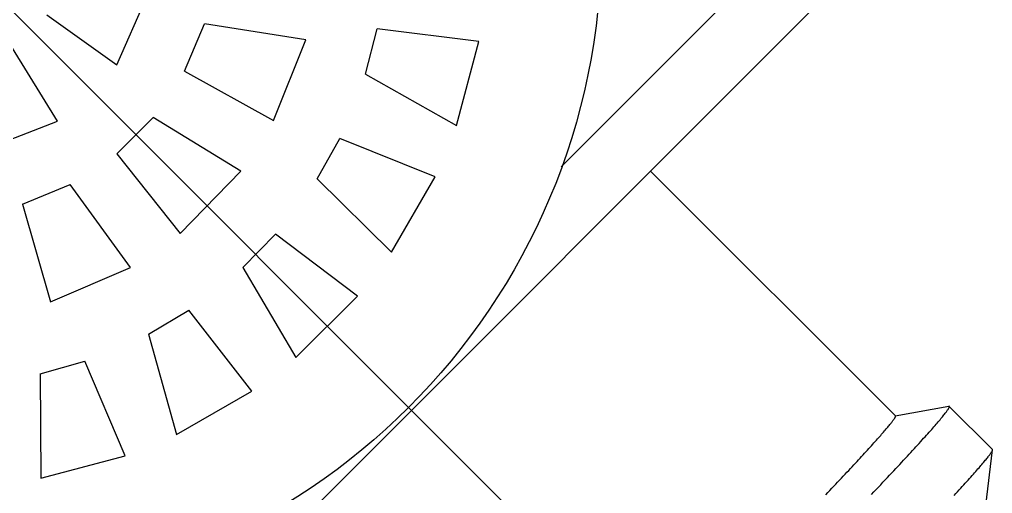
# Model space of a CAD drawing. Header units: millimetres. Extents: x -1292 to 2253, y 326 to 453.
# Drawn here: x 2092.5214 to 2092.6353, y 360.1462 to 360.2017 of the extents above; entities that cross this region are included whole.
import ezdxf

# ---------------------------------------------------------------- set-up
doc = ezdxf.new("R2010")
doc.units = ezdxf.units.MM
doc.header["$LTSCALE"] = 0.5
doc.linetypes.add('HIDDENX2', pattern=[0.75, 0.5, -0.25])
doc.layers.add('Eixo', color=4, linetype='HIDDENX2')
doc.layers.add('Esgoto', color=5, linetype='ByLayer')

msp = doc.modelspace()

# ---------------------------------------------------------------- linework, layer by layer
at = {"layer": 'Eixo'}
msp.add_line((2092.609, 360.11421), (2092.51246, 360.21074), dxfattribs=at)
at = {"layer": 'Esgoto', "color": 2}
for p, q in [((2092.61658, 360.20526), (2092.51794, 360.10662)), ((2092.53276, 360.19637), (2092.53674, 360.20537)), ((2092.5848, 360.18444), (2092.60562, 360.20526)), ((2092.52457, 360.20221), (2092.53276, 360.19637)), ((2092.5407, 360.19563), (2092.54303, 360.20116)), ((2092.5549, 360.1993), (2092.54303, 360.20116)), ((2092.56189, 360.19528), (2092.56324, 360.20057)), ((2092.57517, 360.1991), (2092.56324, 360.20057)), ((2092.55112, 360.18984), (2092.5549, 360.1993)), ((2092.57252, 360.18926), (2092.57517, 360.1991)), ((2092.52583, 360.18978), (2092.52054, 360.19833)), ((2092.5407, 360.19563), (2092.55112, 360.18984)), ((2092.56189, 360.19528), (2092.57252, 360.18926)), ((2092.51665, 360.18623), (2092.52583, 360.18978)), ((2092.53703, 360.19019), (2092.53277, 360.18597)), ((2092.54729, 360.18393), (2092.53703, 360.19019)), ((2092.60033, 360.18901), (2092.60034, 360.18901)), ((2092.60034, 360.18902), (2092.60034, 360.18901)), ((2092.55621, 360.18302), (2092.55888, 360.18777)), ((2092.57002, 360.18327), (2092.55888, 360.18777)), ((2092.53277, 360.18597), (2092.54018, 360.17663)), ((2092.54018, 360.17663), (2092.54729, 360.18393)), ((2092.62393, 360.15528), (2092.59526, 360.18394)), ((2092.55621, 360.18302), (2092.56491, 360.17445)), ((2092.56491, 360.17445), (2092.57002, 360.18327)), ((2092.52174, 360.18008), (2092.5273, 360.18235)), ((2092.53438, 360.17264), (2092.5273, 360.18235)), ((2092.52174, 360.18008), (2092.52502, 360.16862)), ((2092.55135, 360.17654), (2092.54754, 360.17264)), ((2092.56095, 360.1693), (2092.55135, 360.17654)), ((2092.52502, 360.16862), (2092.53438, 360.17264)), ((2092.54754, 360.17264), (2092.55373, 360.16211)), ((2092.55373, 360.16211), (2092.56095, 360.1693)), ((2092.55373, 360.16211), (2092.56095, 360.1693)), ((2092.53649, 360.16486), (2092.54118, 360.16764)), ((2092.54857, 360.15817), (2092.54118, 360.16764)), ((2092.53649, 360.16486), (2092.53974, 360.15309)), ((2092.52379, 360.1602), (2092.52904, 360.16167)), ((2092.53373, 360.15061), (2092.52904, 360.16167)), ((2092.52379, 360.1602), (2092.52389, 360.14799)), ((2092.53974, 360.15309), (2092.54857, 360.15817)), ((2092.62391, 360.15529), (2092.63018, 360.15641)), ((2092.6302, 360.15641), (2092.63018, 360.15641)), ((2092.63018, 360.1562), (2092.6302, 360.15625)), ((2092.63022, 360.15641), (2092.6302, 360.15641)), ((2092.6302, 360.15625), (2092.63022, 360.15628)), ((2092.63023, 360.1564), (2092.63022, 360.15641)), ((2092.63022, 360.15628), (2092.63023, 360.15632)), ((2092.63528, 360.15135), (2092.63023, 360.1564)), ((2092.63024, 360.15639), (2092.63023, 360.1564)), ((2092.63023, 360.15632), (2092.63024, 360.15634)), ((2092.63024, 360.15637), (2092.63024, 360.15639)), ((2092.63024, 360.15634), (2092.63024, 360.15637)), ((2092.62386, 360.15507), (2092.62389, 360.15511)), ((2092.62389, 360.15511), (2092.6239, 360.15515)), ((2092.6239, 360.15515), (2092.62392, 360.15518)), ((2092.62392, 360.15518), (2092.62393, 360.15521)), ((2092.62393, 360.15527), (2092.62393, 360.15528)), ((2092.62394, 360.15525), (2092.62393, 360.15527)), ((2092.62393, 360.15523), (2092.62394, 360.15525)), ((2092.62393, 360.15521), (2092.62393, 360.15523)), ((2092.62935, 360.15508), (2092.62944, 360.15519)), ((2092.62944, 360.15519), (2092.62953, 360.1553)), ((2092.62953, 360.1553), (2092.62961, 360.1554)), ((2092.62961, 360.1554), (2092.62968, 360.1555)), ((2092.62968, 360.1555), (2092.62976, 360.15559)), ((2092.62976, 360.15559), (2092.62982, 360.15568)), ((2092.62982, 360.15568), (2092.62989, 360.15576)), ((2092.62989, 360.15576), (2092.62994, 360.15584)), ((2092.62994, 360.15584), (2092.62999, 360.15591)), ((2092.62999, 360.15591), (2092.63004, 360.15598)), ((2092.63004, 360.15598), (2092.63008, 360.15604)), ((2092.63008, 360.15604), (2092.63012, 360.1561)), ((2092.63012, 360.1561), (2092.63015, 360.15615)), ((2092.63015, 360.15615), (2092.63018, 360.1562)), ((2092.62302, 360.15397), (2092.62311, 360.15407)), ((2092.62311, 360.15407), (2092.62319, 360.15417)), ((2092.62319, 360.15417), (2092.62327, 360.15426)), ((2092.62327, 360.15426), (2092.62334, 360.15435)), ((2092.62334, 360.15435), (2092.62341, 360.15444)), ((2092.62341, 360.15444), (2092.62347, 360.15452)), ((2092.62347, 360.15452), (2092.62353, 360.1546)), ((2092.62353, 360.1546), (2092.62359, 360.15467)), ((2092.62359, 360.15467), (2092.62364, 360.15474)), ((2092.62364, 360.15474), (2092.62369, 360.15481)), ((2092.62369, 360.15481), (2092.62373, 360.15487)), ((2092.62373, 360.15487), (2092.62377, 360.15492)), ((2092.62377, 360.15492), (2092.62381, 360.15498)), ((2092.62381, 360.15498), (2092.62384, 360.15503)), ((2092.62384, 360.15503), (2092.62386, 360.15507)), ((2092.62831, 360.15386), (2092.62844, 360.15402)), ((2092.62844, 360.15402), (2092.62857, 360.15417)), ((2092.62857, 360.15417), (2092.6287, 360.15431)), ((2092.6287, 360.15431), (2092.62882, 360.15445)), ((2092.62882, 360.15445), (2092.62893, 360.15459)), ((2092.62893, 360.15459), (2092.62904, 360.15472)), ((2092.62904, 360.15472), (2092.62915, 360.15484)), ((2092.62915, 360.15484), (2092.62925, 360.15497)), ((2092.62925, 360.15497), (2092.62935, 360.15508)), ((2092.62195, 360.15272), (2092.62208, 360.15287)), ((2092.62208, 360.15287), (2092.6222, 360.153)), ((2092.6222, 360.153), (2092.62231, 360.15314)), ((2092.62231, 360.15314), (2092.62243, 360.15327)), ((2092.62243, 360.15327), (2092.62254, 360.15339)), ((2092.62254, 360.15339), (2092.62264, 360.15352)), ((2092.62264, 360.15352), (2092.62274, 360.15363)), ((2092.62274, 360.15363), (2092.62284, 360.15375)), ((2092.62284, 360.15375), (2092.62293, 360.15386)), ((2092.62293, 360.15386), (2092.62302, 360.15397)), ((2092.62723, 360.15266), (2092.6274, 360.15284)), ((2092.6274, 360.15284), (2092.62756, 360.15302)), ((2092.62756, 360.15302), (2092.62772, 360.1532)), ((2092.62772, 360.1532), (2092.62788, 360.15337)), ((2092.62788, 360.15337), (2092.62802, 360.15354)), ((2092.62802, 360.15354), (2092.62817, 360.15371)), ((2092.62817, 360.15371), (2092.62831, 360.15386)), ((2092.62097, 360.15163), (2092.62112, 360.15179)), ((2092.62112, 360.15179), (2092.62127, 360.15196)), ((2092.62127, 360.15196), (2092.62141, 360.15212)), ((2092.62141, 360.15212), (2092.62155, 360.15228)), ((2092.62155, 360.15228), (2092.62169, 360.15243)), ((2092.62169, 360.15243), (2092.62182, 360.15258)), ((2092.62182, 360.15258), (2092.62195, 360.15272)), ((2092.62633, 360.15166), (2092.62652, 360.15187)), ((2092.62652, 360.15187), (2092.62671, 360.15207)), ((2092.62671, 360.15207), (2092.62689, 360.15227)), ((2092.62689, 360.15227), (2092.62706, 360.15247)), ((2092.62706, 360.15247), (2092.62723, 360.15266)), ((2092.52389, 360.14799), (2092.53373, 360.15061)), ((2092.61997, 360.15054), (2092.62015, 360.15073)), ((2092.62015, 360.15073), (2092.62032, 360.15092)), ((2092.62032, 360.15092), (2092.62049, 360.1511)), ((2092.62049, 360.1511), (2092.62065, 360.15128)), ((2092.62065, 360.15128), (2092.62081, 360.15145)), ((2092.62081, 360.15145), (2092.62097, 360.15163)), ((2092.6251, 360.15033), (2092.62532, 360.15056)), ((2092.62532, 360.15056), (2092.62553, 360.15079)), ((2092.62553, 360.15079), (2092.62574, 360.15101)), ((2092.62574, 360.15101), (2092.62594, 360.15123)), ((2092.62594, 360.15123), (2092.62614, 360.15145)), ((2092.62614, 360.15145), (2092.62633, 360.15166)), ((2092.63452, 360.14479), (2092.63529, 360.1513)), ((2092.63477, 360.15049), (2092.63484, 360.15057)), ((2092.63484, 360.15057), (2092.6349, 360.15066)), ((2092.6349, 360.15066), (2092.63496, 360.15074)), ((2092.63496, 360.15074), (2092.63501, 360.15081)), ((2092.63501, 360.15081), (2092.63506, 360.15088)), ((2092.63506, 360.15088), (2092.63511, 360.15095)), ((2092.63511, 360.15095), (2092.63515, 360.15101)), ((2092.63515, 360.15101), (2092.63518, 360.15106)), ((2092.63518, 360.15106), (2092.63521, 360.15111)), ((2092.63521, 360.15111), (2092.63524, 360.15116)), ((2092.63524, 360.15116), (2092.63526, 360.1512)), ((2092.63526, 360.1512), (2092.63527, 360.15124)), ((2092.63527, 360.15124), (2092.63529, 360.15127)), ((2092.63529, 360.15133), (2092.63528, 360.15135)), ((2092.63529, 360.15132), (2092.63529, 360.15133)), ((2092.63529, 360.15129), (2092.63529, 360.15132)), ((2092.63529, 360.15127), (2092.63529, 360.15129)), ((2092.61885, 360.14933), (2092.61905, 360.14954)), ((2092.61905, 360.14954), (2092.61924, 360.14975)), ((2092.61924, 360.14975), (2092.61943, 360.14995)), ((2092.61943, 360.14995), (2092.61961, 360.15015)), ((2092.61961, 360.15015), (2092.6198, 360.15035)), ((2092.6198, 360.15035), (2092.61997, 360.15054)), ((2092.6242, 360.14936), (2092.62443, 360.14961)), ((2092.62443, 360.14961), (2092.62466, 360.14985)), ((2092.62466, 360.14985), (2092.62488, 360.15009)), ((2092.62488, 360.15009), (2092.6251, 360.15033)), ((2092.63383, 360.14935), (2092.63394, 360.14948)), ((2092.63394, 360.14948), (2092.63405, 360.14961)), ((2092.63405, 360.14961), (2092.63416, 360.14974)), ((2092.63416, 360.14974), (2092.63426, 360.14986)), ((2092.63426, 360.14986), (2092.63436, 360.14998)), ((2092.63436, 360.14998), (2092.63445, 360.15009)), ((2092.63445, 360.15009), (2092.63453, 360.15019)), ((2092.63453, 360.15019), (2092.63462, 360.1503)), ((2092.63462, 360.1503), (2092.63469, 360.15039)), ((2092.63469, 360.15039), (2092.63477, 360.15049)), ((2092.61782, 360.14823), (2092.61804, 360.14846)), ((2092.61804, 360.14846), (2092.61824, 360.14868)), ((2092.61824, 360.14868), (2092.61845, 360.1489)), ((2092.61845, 360.1489), (2092.61865, 360.14912)), ((2092.61865, 360.14912), (2092.61885, 360.14933)), ((2092.62298, 360.14806), (2092.62323, 360.14833)), ((2092.62323, 360.14833), (2092.62348, 360.14859)), ((2092.62348, 360.14859), (2092.62372, 360.14885)), ((2092.62372, 360.14885), (2092.62396, 360.14911)), ((2092.62396, 360.14911), (2092.6242, 360.14936)), ((2092.63275, 360.14812), (2092.6329, 360.14829)), ((2092.6329, 360.14829), (2092.63305, 360.14845)), ((2092.63305, 360.14845), (2092.63319, 360.14861)), ((2092.63319, 360.14861), (2092.63332, 360.14877)), ((2092.63332, 360.14877), (2092.63346, 360.14892)), ((2092.63346, 360.14892), (2092.63358, 360.14907)), ((2092.63358, 360.14907), (2092.63371, 360.14921)), ((2092.63371, 360.14921), (2092.63383, 360.14935)), ((2092.61671, 360.14705), (2092.61694, 360.14729)), ((2092.61694, 360.14729), (2092.61716, 360.14753)), ((2092.61716, 360.14753), (2092.61739, 360.14777)), ((2092.61739, 360.14777), (2092.61761, 360.148)), ((2092.61761, 360.148), (2092.61782, 360.14823)), ((2092.62193, 360.14695), (2092.6222, 360.14723)), ((2092.6222, 360.14723), (2092.62246, 360.14751)), ((2092.62246, 360.14751), (2092.62272, 360.14779)), ((2092.62272, 360.14779), (2092.62298, 360.14806)), ((2092.63175, 360.14702), (2092.63193, 360.14721)), ((2092.63193, 360.14721), (2092.6321, 360.1474)), ((2092.6321, 360.1474), (2092.63227, 360.14759)), ((2092.63227, 360.14759), (2092.63243, 360.14777)), ((2092.63243, 360.14777), (2092.63259, 360.14795)), ((2092.63259, 360.14795), (2092.63275, 360.14812)), ((2092.61576, 360.14605), (2092.616, 360.14631)), ((2092.616, 360.14631), (2092.61624, 360.14656)), ((2092.61624, 360.14656), (2092.61648, 360.14681)), ((2092.61648, 360.14681), (2092.61671, 360.14705)), ((2092.62111, 360.14608), (2092.62139, 360.14638)), ((2092.62139, 360.14638), (2092.62166, 360.14666)), ((2092.62166, 360.14666), (2092.62193, 360.14695)), ((2092.63081, 360.14598), (2092.631, 360.1462)), ((2092.631, 360.1462), (2092.6312, 360.14641)), ((2092.6312, 360.14641), (2092.63139, 360.14661)), ((2092.63139, 360.14661), (2092.63157, 360.14682)), ((2092.63157, 360.14682), (2092.63175, 360.14702))]:
    msp.add_line(p, q, dxfattribs=at)
msp.add_circle((2092.51246, 360.21074), 0.07703, dxfattribs=at)

doc.saveas('drawing.dxf')
